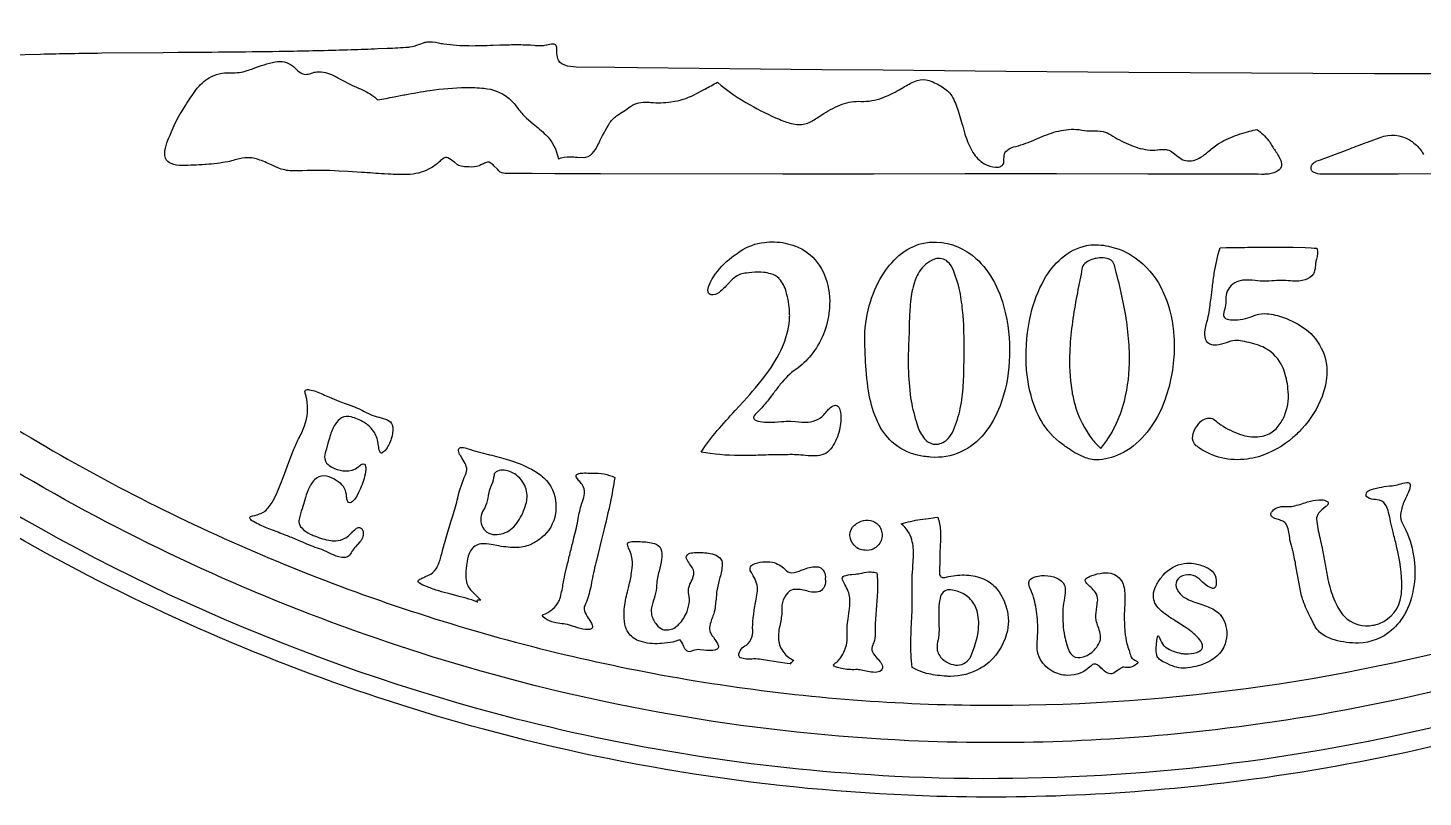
# Model space of a CAD drawing. Header units: metres. Extents: x 0.2 to 11.8, y 0.2 to 11.8.
# Drawn here: x 3.16 to 7.265, y 0.196 to 2.46 of the extents above; entities that cross this region are included whole.
import ezdxf

# ---------------------------------------------------------------- set-up
doc = ezdxf.new("R2010")
doc.units = ezdxf.units.M

msp = doc.modelspace()

# ---------------------------------------------------------------- linework, layer by layer
at = {"layer": 'Layer 1', "color": 0}
for points in [[(11.44927, 4.46999, -0.0971), (10.44344, 2.50247, -0.0402), (9.83347, 1.84359, -0.059), (8.7686, 1.07638, -0.0978), (6.65384, 0.39465, -0.0405), (5.75194, 0.3625), (5.75194, 0.3625, -0.0594), (4.44979, 0.57958, -0.0971), (2.48925, 1.59258, -0.0395), (1.84545, 2.19202, -0.0601), (1.06715, 3.27993, -0.097), (0.39794, 5.38226, -0.0386)], [(11.57739, 4.41896, -0.0927), (10.6115, 2.48336, -0.0422), (9.96654, 1.76588, -0.06), (8.8615, 0.95466, -0.0949), (6.76544, 0.24878, -0.0408), (5.83409, 0.1986), (5.83409, 0.1986, -0.0591), (4.50075, 0.39601, -0.0974), (2.46498, 1.4013, -0.0411), (1.76765, 2.03208, -0.0598), (0.95989, 3.13387, -0.0973), (0.24615, 5.28886, -0.0403)], [(0.37504, 4.84973, 0.085), (1.09177, 3.01738, 0.0488), (1.74968, 2.13395, 0.0626), (2.83666, 1.20596, 0.083), (4.59307, 0.42825, 0.0502), (5.71077, 0.25844), (5.71077, 0.25844, 0.061), (7.09344, 0.35942, 0.0883), (8.9956, 1.09734, 0.0481), (9.8648, 1.74779, 0.0623), (10.78766, 2.82955, 0.0861), (11.58365, 4.657, 0.0486)], [(7.30238, 2.32506), (7.21198, 2.32519), (7.1216, 2.32539), (6.94086, 2.32599), (6.76016, 2.32681), (6.39889, 2.32911), (6.03766, 2.33208), (5.67647, 2.33557), (5.49585, 2.33743), (5.31522, 2.33934), (5.13454, 2.34131), (4.9538, 2.34326), (4.88663, 2.34398), (4.77259, 2.34529, -0.0829), (4.73985, 2.35034, -0.0551), (4.73116, 2.35464, -0.1946), (4.71771, 2.37494, -0.0798), (4.71633, 2.39659, 0.1574), (4.71448, 2.40813, 0.2607), (4.70524, 2.41264, 0.0626), (4.68648, 2.40965), (4.68451, 2.40919, -0.085), (4.65304, 2.40805), (4.64992, 2.40835), (4.63832, 2.40929, 0.0138), (4.59372, 2.41025, 0.0068), (4.54888, 2.40921), (4.52839, 2.40849, -0.0129), (4.45856, 2.40714, -0.0356), (4.38357, 2.41245, -0.013), (4.36775, 2.41536, 0.0797), (4.33342, 2.41801, 0.0526), (4.32279, 2.41567), (4.31243, 2.41189, -0.0583), (4.28294, 2.40335), (4.28006, 2.40303, -0.0119), (4.21695, 2.39964), (4.18962, 2.39852, -0.0036), (4.11151, 2.39566), (4.09944, 2.39528, -0.0036), (3.91907, 2.39101, -0.0024), (3.60216, 2.38763), (3.55807, 2.3873), (3.37739, 2.38562, 0.0026), (3.19659, 2.38254), (3.10615, 2.38014)], [(7.38921, 2.03042), (7.19192, 2.03025), (7.09323, 2.03017), (7.07542, 2.03012), (7.0439, 2.03013), (7.0249, 2.03004, -0.0134), (6.99464, 2.03021, 0.0218), (6.98048, 2.02996, -0.0631), (6.95479, 2.03093, -0.0676), (6.94447, 2.03454, -0.2746), (6.93511, 2.04765, -0.2386), (6.94305, 2.06333, -0.0873), (6.95337, 2.06902, 0.0061), (7.00392, 2.08738), (7.02094, 2.09381), (7.04892, 2.10453, -0.0087), (7.10086, 2.124), (7.13891, 2.13799, -0.229), (7.22504, 2.13072, -0.0339), (7.23464, 2.12392), (7.2378, 2.12137, -0.0584), (7.25245, 2.10763), (7.25512, 2.10427, -0.0714), (7.26562, 2.08828)], [(3.02346, 1.34396, 0.0354), (3.71471, 0.96796, 0.0351), (4.45185, 0.69274, 0.0355), (5.22086, 0.52381, 0.0363), (6.00738, 0.46671), (6.00738, 0.46671, 0.0708), (7.56248, 0.68954, 0.0352)]]:
    msp.add_lwpolyline(points, format="xyb", dxfattribs=at)
for points in [[(4.07544, 2.03922, 0.0232), (3.96829, 2.04009), (3.9416, 2.03928, -0.0961), (3.90061, 2.04691, -0.0199), (3.87168, 2.05921, 0.0383), (3.83232, 2.07482, 0.0447), (3.81417, 2.07832, 0.0817), (3.78227, 2.07499), (3.76909, 2.07161, -0.0193), (3.7481, 2.06656, -0.0311), (3.68433, 2.05852), (3.68105, 2.05832, -0.0123), (3.61409, 2.05542, -0.1048), (3.58178, 2.06082, -0.1953), (3.56484, 2.07672, -0.0742), (3.56277, 2.08488, -0.0957), (3.56652, 2.11399, -0.0272), (3.57806, 2.14475), (3.58121, 2.15235, -0.0415), (3.60818, 2.20738), (3.61048, 2.21097), (3.62401, 2.23242, -0.0301), (3.65533, 2.27881, -0.088), (3.69339, 2.3137, -0.1483), (3.75479, 2.32837), (3.75758, 2.32822, 0.09), (3.80475, 2.3348, 0.0163), (3.82299, 2.34106, -0.0364), (3.88763, 2.36047, -0.2192), (3.93815, 2.349, -0.044), (3.94863, 2.33975, 0.1125), (3.96851, 2.32534, 0.0689), (3.97622, 2.32361, 0.0923), (3.9923, 2.32657), (3.99443, 2.32725, -0.0628), (4.01054, 2.33103, -0.1271), (4.05877, 2.32062, -0.0213), (4.07169, 2.31378, 0.0333), (4.13245, 2.2834, -0.0687), (4.17738, 2.25857, -0.0292), (4.18902, 2.24837, 0.0042), (4.23736, 2.25746), (4.26632, 2.26301), (4.26922, 2.26355, -0.0115), (4.34277, 2.27612, -0.0326), (4.44866, 2.28504, -0.0274), (4.50174, 2.28268, -0.1429), (4.57226, 2.25548, -0.0623), (4.59592, 2.23068), (4.60171, 2.22323, 0.0419), (4.62496, 2.19629), (4.62681, 2.19464), (4.64686, 2.17788, -0.0243), (4.68344, 2.1458, -0.1566), (4.72063, 2.07536, -0.0982), (4.75526, 2.08094, -0.0159), (4.77693, 2.07993), (4.79397, 2.07903, 0.2174), (4.82058, 2.09061, 0.0761), (4.83717, 2.11589), (4.83928, 2.12022, -0.0304), (4.87259, 2.18152, -0.0991), (4.89497, 2.20347), (4.90815, 2.2122, 0.0232), (4.92779, 2.22566, -0.1718), (4.97652, 2.24215, -0.0318), (4.99292, 2.24121, 0.0676), (5.05172, 2.24305), (5.06219, 2.2447, 0.0924), (5.12746, 2.2674, -0.0115), (5.15153, 2.28034, 0.0194), (5.18853, 2.30088, 0.0553), (5.28494, 2.23358, 0.0283), (5.37082, 2.19147, 0.0113), (5.39235, 2.18322, 0.0916), (5.43212, 2.17579, 0.0746), (5.45007, 2.17885, 0.062), (5.48083, 2.19497), (5.48837, 2.19994), (5.50203, 2.2088, -0.0539), (5.55562, 2.23557, -0.098), (5.61149, 2.24416, 0.0997), (5.67354, 2.25459, 0.0418), (5.72324, 2.27823), (5.73506, 2.28514, -0.0406), (5.771, 2.30392), (5.77594, 2.30572, -0.156), (5.81118, 2.30549, -0.0503), (5.83249, 2.29657, -0.0601), (5.86512, 2.27519, -0.0707), (5.87789, 2.26033, -0.06), (5.89732, 2.21603), (5.90033, 2.20648), (5.90811, 2.17896, 0.0088), (5.91704, 2.14769, 0.0555), (5.93688, 2.09981), (5.94041, 2.09407, 0.1148), (5.97388, 2.06043, 0.031), (5.98266, 2.05592, 0.1315), (6.01526, 2.05097, 0.191), (6.02886, 2.05781, 0.1722), (6.03181, 2.06734), (6.03179, 2.06953, -0.0636), (6.03319, 2.08938, -0.129), (6.03688, 2.09647, -0.144), (6.05942, 2.10993, 0.0471), (6.11727, 2.12927, -0.0272), (6.17169, 2.15085, -0.0653), (6.22913, 2.16207, -0.0504), (6.26071, 2.15979), (6.26115, 2.15972, 0.0402), (6.28982, 2.15725, -0.059), (6.32329, 2.15524, -0.0956), (6.34607, 2.14576, 0.0469), (6.39827, 2.11807, 0.0639), (6.4544, 2.10111, 0.0631), (6.48272, 2.10164), (6.48322, 2.1017, -0.0609), (6.50951, 2.10236), (6.51208, 2.10193, -0.1084), (6.52964, 2.09297), (6.53868, 2.08585, 0.0569), (6.55804, 2.07232, 0.0734), (6.56586, 2.0698, 0.1849), (6.61102, 2.07974), (6.61735, 2.08406, 0.0151), (6.63541, 2.0986, -0.0439), (6.66599, 2.12137, -0.0494), (6.72018, 2.14607, -0.0166), (6.74808, 2.15471), (6.75449, 2.15643, -0.0245), (6.77565, 2.16147, -0.0793), (6.8101, 2.12924, -0.0319), (6.81918, 2.11536, 0.0175), (6.8273, 2.10285, -0.042), (6.84454, 2.07411, -0.125), (6.8487, 2.05581, -0.07), (6.84765, 2.0513, -0.1888), (6.83297, 2.03669, -0.0958), (6.80267, 2.02963, -0.023), (6.79027, 2.02941, 0.0076), (6.74859, 2.02974), (6.72312, 2.02978), (6.68042, 2.02994), (6.65598, 2.02999), (6.58884, 2.03015), (6.45458, 2.03038), (6.18611, 2.03054), (5.91768, 2.03044), (5.64929, 2.03027), (5.38094, 2.03017), (4.84437, 2.03085), (4.77731, 2.03107), (4.71025, 2.03134), (4.6432, 2.03163), (4.60966, 2.03179), (4.59564, 2.03189), (4.57612, 2.03196), (4.57351, 2.03192, -0.0817), (4.5551, 2.0336, -0.1282), (4.54545, 2.03969), (4.5413, 2.04416), (4.53105, 2.05486, 0.0458), (4.52047, 2.06365, 0.2279), (4.50917, 2.0645, 0.0435), (4.49724, 2.05931, -0.0273), (4.4874, 2.05479, -0.1063), (4.4574, 2.05123), (4.45542, 2.05134), (4.44961, 2.05153, -0.0935), (4.4303, 2.05439, -0.0582), (4.42416, 2.05776), (4.41471, 2.06485, 0.0548), (4.39516, 2.07788, 0.2536), (4.38336, 2.07659, 0.0539), (4.37158, 2.06711), (4.36751, 2.0634, -0.0629), (4.33903, 2.04441, -0.0604), (4.30892, 2.03327, -0.0501), (4.27686, 2.02863, -0.025), (4.22026, 2.03005), (4.20867, 2.03071, -0.0048), (4.14172, 2.03516), (4.10265, 2.0376), (4.07544, 2.03922)], [(5.50736, 1.20808, -0.1046), (5.483, 1.2012, -0.0572), (5.44669, 1.20211, 0.0343), (5.39668, 1.20422), (5.38494, 1.2042, 0.0097), (5.32297, 1.20288, -0.008), (5.26703, 1.20156, -0.0428), (5.15356, 1.20975), (5.14119, 1.21196, -0.0388), (5.18822, 1.27513, -0.0094), (5.24077, 1.33383), (5.26601, 1.36147, 0.0252), (5.33313, 1.44217, 0.0548), (5.38004, 1.52152), (5.3832, 1.52902, 0.0891), (5.40116, 1.61068, 0.0179), (5.40102, 1.62359, 0.0646), (5.39117, 1.68349, 0.1029), (5.3704, 1.72216), (5.37001, 1.7226, 0.1452), (5.34544, 1.73676, 0.03), (5.32504, 1.7408, 0.0638), (5.2898, 1.74059), (5.28134, 1.73965), (5.27384, 1.73881, 0.1349), (5.24058, 1.72707, 0.0446), (5.23097, 1.71875), (5.22036, 1.70755, -0.0367), (5.19461, 1.68245), (5.19241, 1.68078, -0.2055), (5.16988, 1.67506, -0.303), (5.16112, 1.68273), (5.16098, 1.68348, -0.1267), (5.16425, 1.70344, -0.0479), (5.17692, 1.72757, -0.0912), (5.23099, 1.78528, -0.0111), (5.25175, 1.80026), (5.25565, 1.80299, -0.1211), (5.32695, 1.82916, -0.0403), (5.35602, 1.83034, -0.0834), (5.41804, 1.81845, -0.068), (5.45395, 1.79856, -0.1335), (5.50269, 1.73547), (5.50705, 1.72443, -0.105), (5.5182, 1.6347), (5.51768, 1.62867, -0.1459), (5.46391, 1.49635, -0.0708), (5.41967, 1.45534, 0.0718), (5.37372, 1.41164, 0.011), (5.35256, 1.38418), (5.33889, 1.36611, -0.0108), (5.32545, 1.34977), (5.31901, 1.34211, -0.031), (5.30883, 1.33184, 0.0603), (5.2969, 1.31901, 0.2472), (5.29543, 1.3106, 0.1973), (5.30278, 1.30459, 0.0723), (5.32684, 1.3001), (5.33766, 1.29951, 0.0345), (5.37761, 1.30146, -0.0381), (5.40445, 1.30285), (5.41792, 1.30177, 0.041), (5.45612, 1.30045), (5.46285, 1.30123, 0.092), (5.49167, 1.31249, 0.0761), (5.50508, 1.32533), (5.50799, 1.32879, -0.0296), (5.5186, 1.34059, -0.1235), (5.53269, 1.34941, -0.3509), (5.54561, 1.34398, -0.1032), (5.55064, 1.32886, -0.095), (5.54761, 1.27661, -0.0931), (5.52594, 1.22632, -0.1034), (5.50736, 1.20808)], [(5.777, 1.20318, -0.127), (5.70315, 1.24114, -0.1012), (5.65931, 1.30217, -0.0614), (5.63536, 1.37982, -0.0339), (5.62454, 1.47785, -0.0049), (5.62256, 1.52746), (5.62219, 1.5384, -0.0741), (5.63539, 1.64246, -0.071), (5.67259, 1.7297, -0.075), (5.72267, 1.79004, -0.1209), (5.79053, 1.82606, -0.0716), (5.83335, 1.82999, -0.1766), (5.9492, 1.78214, -0.0874), (6.00363, 1.71102), (6.00455, 1.70929, -0.0655), (6.03646, 1.61907, -0.0687), (6.04742, 1.47842, -0.0761), (6.02025, 1.34808, -0.081), (5.97355, 1.26602, -0.1138), (5.90505, 1.21227, -0.1273), (5.81573, 1.19705, -0.0411), (5.777, 1.20318)], [(6.3119, 1.18915, -0.1087), (6.27176, 1.19535, -0.0611), (6.22317, 1.22111, -0.0178), (6.1943, 1.2423, -0.1103), (6.13524, 1.31513, -0.023), (6.12418, 1.33944, -0.0699), (6.09913, 1.44581, -0.0139), (6.09706, 1.47397, -0.0696), (6.11079, 1.61715, -0.0708), (6.15014, 1.71939, -0.0851), (6.20131, 1.7831, -0.1319), (6.27486, 1.8197), (6.2802, 1.82063, -0.0896), (6.33897, 1.81794, -0.0992), (6.41821, 1.78387, -0.1183), (6.49309, 1.69703, -0.0243), (6.50513, 1.67126, -0.0804), (6.53174, 1.55147, -0.0168), (6.53272, 1.52113, -0.0847), (6.50609, 1.36783, -0.0829), (6.45271, 1.27016, -0.1005), (6.38294, 1.21068, -0.1018), (6.3119, 1.18915)], [(6.7736, 1.61579, -0.1029), (6.80488, 1.61923, -0.0711), (6.85413, 1.60804, -0.0732), (6.91791, 1.5744, -0.136), (6.96986, 1.50857, -0.1269), (6.9805, 1.42951, -0.0615), (6.96771, 1.37579, -0.0975), (6.90843, 1.28041, -0.0289), (6.88207, 1.25487, -0.1064), (6.78037, 1.1984, -0.0376), (6.74697, 1.19126, -0.0922), (6.67155, 1.19512, -0.0906), (6.6066, 1.22379, -0.0219), (6.59762, 1.23073, -0.2716), (6.58702, 1.25926, -0.1108), (6.59886, 1.2876, -0.0274), (6.60683, 1.29823, -0.2566), (6.64033, 1.31161, -0.125), (6.65476, 1.30405), (6.65941, 1.30026, 0.0308), (6.67003, 1.29214, 0.063), (6.72783, 1.26371, 0.0218), (6.74113, 1.26002, 0.1078), (6.79126, 1.25839, 0.0679), (6.81237, 1.2658, 0.1126), (6.84185, 1.2922, 0.072), (6.85949, 1.325, 0.1159), (6.86738, 1.39862, 0.0612), (6.85475, 1.45437, 0.0313), (6.84746, 1.47042, 0.1636), (6.79315, 1.52139, 0.0578), (6.73965, 1.53701), (6.72219, 1.54012, 0.1045), (6.6995, 1.53802), (6.68515, 1.53372, -0.0506), (6.65718, 1.52678, -0.0821), (6.6433, 1.52744, -0.281), (6.62515, 1.54458, -0.1088), (6.62379, 1.57169, -0.0388), (6.62806, 1.5912, 0.0418), (6.63815, 1.6442), (6.63863, 1.64798), (6.64104, 1.66607, 0.0066), (6.64513, 1.69804, -0.0107), (6.65052, 1.73854, -0.0372), (6.66744, 1.81327), (6.68525, 1.81358), (6.70314, 1.81391), (6.73901, 1.81452, -0.003), (6.81091, 1.81528), (6.84677, 1.8152), (6.8824, 1.81468), (6.91776, 1.81362), (6.9353, 1.81284), (6.94404, 1.81237), (6.9527, 1.81187, -0.1377), (6.95122, 1.78017), (6.94968, 1.77427, 0.0315), (6.94809, 1.76192, -0.0654), (6.94439, 1.74097, -0.0483), (6.94219, 1.73645, -0.1798), (6.91809, 1.71873, -0.0941), (6.88092, 1.71519), (6.87487, 1.71573, 0.0421), (6.81978, 1.71596), (6.81131, 1.71544), (6.80014, 1.71477, -0.0418), (6.77041, 1.71651, 0.048), (6.7374, 1.71814, 0.0566), (6.72318, 1.71544, 0.2568), (6.68655, 1.67864, 0.0807), (6.68426, 1.65846, -0.0693), (6.68043, 1.63091), (6.67976, 1.62818), (6.67743, 1.61811, 0.3397), (6.68349, 1.60535, 0.1293), (6.70337, 1.60076), (6.7041, 1.60076, 0.0994), (6.76366, 1.61205), (6.76811, 1.61373), (6.7736, 1.61579)], [(5.83391, 1.23489, 0.1861), (5.86748, 1.25183, 0.0931), (5.8833, 1.27647, 0.0478), (5.9033, 1.34067, 0.0328), (5.91202, 1.40814, 0.016), (5.91415, 1.47641), (5.91431, 1.50509, 0.0197), (5.91256, 1.59921), (5.9114, 1.6135, 0.0233), (5.90368, 1.67651, 0.0502), (5.88301, 1.74615, 0.1159), (5.86605, 1.77223, 0.2713), (5.82971, 1.78023, 0.0434), (5.82057, 1.7767, 0.1649), (5.77901, 1.73631, 0.031), (5.77081, 1.71836, 0.0612), (5.7578, 1.66254, 0.0136), (5.75479, 1.63073, 0.0124), (5.7528, 1.5772, -0.0074), (5.75175, 1.54174, 0.0181), (5.75003, 1.45957, 0.0287), (5.75721, 1.3719, 0.0384), (5.77334, 1.30248), (5.77752, 1.28884, 0.106), (5.79839, 1.25083, 0.1623), (5.82388, 1.23543, 0.0671), (5.83391, 1.23489)], [(6.31643, 1.22207, 0.1086), (6.38609, 1.36215, 0.0641), (6.40097, 1.49003, 0.0101), (6.40033, 1.51672, 0.0247), (6.3928, 1.5951, 0.0183), (6.37883, 1.67187, 0.015), (6.36072, 1.74527), (6.35874, 1.75315, 0.0778), (6.35289, 1.7704, 0.1093), (6.3472, 1.77645, 0.1289), (6.3236, 1.78329, 0.047), (6.30771, 1.78275, 0.1189), (6.27336, 1.77036), (6.26952, 1.76728, 0.1626), (6.2612, 1.75095), (6.25986, 1.74342), (6.2585, 1.73573, 0.0064), (6.24435, 1.66285, 0.0128), (6.2321, 1.58566, 0.022), (6.22504, 1.50662, 0.0523), (6.23102, 1.39336, 0.0271), (6.24004, 1.35306, 0.1018), (6.29367, 1.24707, 0.0303), (6.31643, 1.22207)], [(4.09157, 0.90141, -0.1022), (4.05911, 0.90905, -0.0128), (4.04358, 0.91626, 0.0388), (4.01803, 0.9271, -0.027), (3.96858, 0.94644), (3.96322, 0.94877), (3.94037, 0.95854, 0.0073), (3.90677, 0.97164, -0.005), (3.86385, 0.98826, -0.0388), (3.8238, 1.00712, -0.1047), (3.81342, 1.01582, -0.5064), (3.81507, 1.02206, -0.0784), (3.82115, 1.02418, 0.0588), (3.84817, 1.03244, 0.0664), (3.85702, 1.03819, 0.0891), (3.88094, 1.06736, 0.0306), (3.90603, 1.12463), (3.90902, 1.13242), (3.91278, 1.14217), (3.93072, 1.18968), (3.94053, 1.21587, -0.026), (3.95654, 1.25084, 0.0272), (3.97411, 1.28947, 0.132), (3.98045, 1.3682, 0.0293), (3.97749, 1.37939, -0.0816), (3.975, 1.39123, -0.2664), (3.97696, 1.39464, -0.1534), (3.9881, 1.39559, -0.0548), (4.008, 1.38988, -0.0084), (4.04713, 1.37362), (4.07485, 1.36193, 0.0232), (4.09633, 1.35405, -0.0389), (4.14422, 1.3343, -0.0088), (4.16599, 1.3232, 0.0608), (4.1912, 1.3148), (4.19316, 1.31432, -0.0541), (4.21762, 1.30658, -0.1997), (4.23205, 1.29164, -0.0608), (4.23358, 1.28486, -0.1021), (4.22905, 1.25133, -0.0921), (4.21086, 1.21676, -0.1394), (4.20081, 1.20901), (4.20061, 1.20896, -0.3659), (4.19597, 1.21162, -0.0821), (4.19214, 1.22649), (4.19096, 1.23569), (4.1906, 1.23862, 0.1243), (4.17675, 1.27323), (4.17571, 1.27475, 0.1051), (4.14798, 1.29977, 0.0696), (4.11083, 1.31534, 0.2042), (4.08309, 1.31283, 0.1243), (4.06403, 1.29358), (4.0615, 1.28941, 0.0574), (4.0471, 1.25317), (4.04288, 1.23831), (4.03813, 1.22174, 0.062), (4.03296, 1.19819, 0.2468), (4.04321, 1.17498), (4.04679, 1.17214, 0.2093), (4.11287, 1.15831), (4.11491, 1.15881, 0.1001), (4.13146, 1.16819), (4.13356, 1.16985, -0.0583), (4.1431, 1.17639, -0.2506), (4.14999, 1.17671, -0.2096), (4.15354, 1.16981), (4.15391, 1.16695, -0.077), (4.15067, 1.1404, -0.0505), (4.13306, 1.0927, -0.0798), (4.1166, 1.068, -0.1673), (4.10745, 1.06268, -0.3165), (4.10098, 1.06689, -0.0976), (4.0977, 1.08022, 0.0879), (4.09183, 1.10504, 0.1387), (4.0759, 1.12252), (4.06441, 1.1298), (4.05961, 1.13274, 0.1344), (4.03142, 1.14205, 0.211), (4.00355, 1.13056, 0.0912), (3.98454, 1.10034, 0.0404), (3.97491, 1.07122, -0.0219), (3.96672, 1.04498, 0.0415), (3.95808, 1.01494, 0.0443), (3.95743, 1.0064, 0.1824), (3.96555, 0.9885, 0.0908), (3.99087, 0.97068, 0.0199), (4.00277, 0.96537, 0.0581), (4.05117, 0.95133, 0.0445), (4.06634, 0.95042, 0.0987), (4.09275, 0.95831), (4.09561, 0.95981, 0.0681), (4.11091, 0.97292), (4.11256, 0.97462, -0.0275), (4.12459, 0.98615, -0.2077), (4.13533, 0.99014, -0.2783), (4.14485, 0.9815), (4.14506, 0.98092, -0.2661), (4.13768, 0.94859), (4.13652, 0.94733), (4.12364, 0.93301, 0.0383), (4.1137, 0.91965), (4.11349, 0.9193, -0.0822), (4.10301, 0.90555, -0.179), (4.09157, 0.90141)], [(4.49274, 0.77581, 0.0989), (4.48247, 0.77592, 0.6314), (4.48158, 0.77278), (4.4827, 0.77133), (4.48328, 0.77054, -0.5358), (4.48264, 0.7706), (4.46584, 0.77661, 0.0152), (4.43288, 0.7863), (4.40109, 0.79434, -0.012), (4.36902, 0.80318, -0.0236), (4.33536, 0.81516), (4.33299, 0.81614, -0.0459), (4.31229, 0.82613, -0.1911), (4.30789, 0.83122, -0.1521), (4.30814, 0.83274, -0.1453), (4.31561, 0.83886, -0.0196), (4.32777, 0.84442), (4.33905, 0.84943, 0.1476), (4.36103, 0.86785, 0.0291), (4.36457, 0.87419, 0.0498), (4.37629, 0.90779), (4.37834, 0.916, -0.0101), (4.38529, 0.94244), (4.39585, 0.97707), (4.40572, 1.00935), (4.41029, 1.0245, 0.0178), (4.42502, 1.07741, -0.0534), (4.44716, 1.14515, 0.1402), (4.45096, 1.16471, 0.1008), (4.44392, 1.18296), (4.43679, 1.19473), (4.43229, 1.20201, -0.1127), (4.42663, 1.21611, -0.4228), (4.43321, 1.22492, -0.1185), (4.45027, 1.22343), (4.45514, 1.22186, 0.026), (4.51533, 1.20488), (4.51803, 1.20421, -0.0166), (4.5738, 1.18925, -0.0473), (4.64144, 1.16169, -0.0621), (4.6784, 1.13581, -0.1965), (4.71343, 1.05973, -0.0526), (4.71198, 1.03093, -0.1916), (4.67033, 0.95909, -0.0525), (4.64312, 0.94154, -0.1067), (4.60024, 0.93126, -0.0518), (4.54582, 0.93551), (4.52342, 0.93955, 0.0801), (4.49226, 0.94143, 0.247), (4.46214, 0.92101, 0.0869), (4.4519, 0.89008), (4.45015, 0.87786, 0.044), (4.44839, 0.84167, 0.0935), (4.45391, 0.81934, 0.0806), (4.46615, 0.80239), (4.46814, 0.8002, 0.0144), (4.4836, 0.78471), (4.49274, 0.77581)], [(4.54059, 0.96935, 0.1626), (4.58487, 0.98749, 0.0747), (4.60242, 1.00855, 0.074), (4.62527, 1.05878, 0.0487), (4.62876, 1.07965, 0.1605), (4.6161, 1.12351, 0.0863), (4.59606, 1.14498, 0.1418), (4.56135, 1.15825, 0.1109), (4.54114, 1.15612, 0.3055), (4.53136, 1.14328, -0.0786), (4.52374, 1.11543), (4.52297, 1.11354, 0.0487), (4.51604, 1.09255), (4.51452, 1.08423, -0.0568), (4.50663, 1.05347, -0.0421), (4.5007, 1.04205, 0.242), (4.49552, 0.99536, 0.3054), (4.53385, 0.96916, 0.0309), (4.54059, 0.96935)], [(4.81678, 0.69155, -0.143), (4.8003, 0.68967, -0.0489), (4.76994, 0.69743), (4.76565, 0.69886, 0.0413), (4.74097, 0.70579), (4.73694, 0.70603, -0.0567), (4.71356, 0.70951), (4.70156, 0.71241, -0.118), (4.67601, 0.72736, -0.2208), (4.67368, 0.73208, -0.2974), (4.67596, 0.7338, 0.1127), (4.70154, 0.74779), (4.70373, 0.74972, 0.0939), (4.72236, 0.77283, 0.0405), (4.72509, 0.77975, 0.0298), (4.73426, 0.8216, -0.0167), (4.74016, 0.85107), (4.74673, 0.87865, -0.0065), (4.75682, 0.92014, 0.0054), (4.76647, 0.95949), (4.77356, 0.9888, 0.0159), (4.7793, 1.01642, -0.0323), (4.78915, 1.05881), (4.79182, 1.06691, 0.0595), (4.79776, 1.09008, 0.1806), (4.79036, 1.11641, 0.0446), (4.78111, 1.12761, -0.1157), (4.77329, 1.13893, -0.4088), (4.77709, 1.14716, -0.0982), (4.79285, 1.15022, -0.0184), (4.81219, 1.1502), (4.81969, 1.15005, -0.046), (4.85561, 1.14757, -0.0653), (4.88646, 1.13727, -0.0166), (4.87286, 1.0617, -0.0078), (4.85532, 0.98584), (4.84745, 0.95416), (4.83657, 0.90995), (4.83246, 0.89284, 0.014), (4.81942, 0.83423, -0.0326), (4.8075, 0.7825, -0.0421), (4.79813, 0.75969, 0.203), (4.79767, 0.74437, 0.0636), (4.80879, 0.72315), (4.81033, 0.72075), (4.81619, 0.71137, -0.1117), (4.82111, 0.69871, -0.3242), (4.81678, 0.69155)], [(7.20429, 1.00168, -0.0801), (7.23499, 0.9177, -0.0748), (7.23932, 0.83001, -0.0925), (7.21401, 0.74109, -0.1001), (7.17136, 0.68662, -0.1713), (7.07527, 0.64994, -0.0769), (7.00437, 0.65912, -0.0928), (6.96819, 0.67562, -0.1183), (6.94257, 0.7069), (6.9401, 0.71185), (6.9338, 0.72486, -0.0291), (6.91175, 0.77483, -0.0287), (6.9064, 0.79327, -0.0167), (6.89081, 0.8769, 0.0185), (6.88232, 0.91866, 0.0164), (6.87837, 0.9328, -0.0593), (6.87233, 0.96059, 0.0967), (6.86217, 1.00018, 0.1679), (6.85266, 1.00814, 0.031), (6.83922, 1.0131), (6.82885, 1.01673, -0.0748), (6.8207, 1.02127, -0.409), (6.81841, 1.03465, -0.1402), (6.83306, 1.04697), (6.83604, 1.04835, -0.1033), (6.85889, 1.05184), (6.86402, 1.05177, 0.0581), (6.88273, 1.0528, 0.0214), (6.9228, 1.06428), (6.92523, 1.06504, -0.0715), (6.95777, 1.07158, -0.0282), (6.96632, 1.07134, -0.1275), (6.9824, 1.06642, -0.3583), (6.98532, 1.05887, -0.1469), (6.9786, 1.0513, 0.0734), (6.95753, 1.03195, 0.184), (6.95144, 1.01399, 0.0363), (6.96068, 0.96083), (6.96314, 0.95022), (6.968, 0.9289, -0.0112), (6.97575, 0.88657, 0.0108), (6.98357, 0.84381, 0.0403), (6.99961, 0.78654, 0.0688), (7.02575, 0.73729), (7.02802, 0.73434, 0.2192), (7.09539, 0.70078, 0.1018), (7.13639, 0.70738, 0.2751), (7.20055, 0.78935, 0.0227), (7.20143, 0.79899, 0.071), (7.19054, 0.91803), (7.18652, 0.93543, 0.0121), (7.17659, 0.9759, -0.0179), (7.16936, 1.00728, 0.0112), (7.16342, 1.03411, 0.0913), (7.1537, 1.05792, 0.2258), (7.12928, 1.07182), (7.12472, 1.07214, -0.1309), (7.10237, 1.07819, -0.1671), (7.0978, 1.08344, -0.3006), (7.10225, 1.09645, -0.1114), (7.11282, 1.10191, -0.0598), (7.17395, 1.11263, 0.0467), (7.19433, 1.11719, -0.047), (7.21697, 1.12219, -0.1903), (7.22502, 1.12049, -0.1989), (7.2266, 1.11706, -0.1047), (7.22285, 1.09732, -0.02), (7.21352, 1.07561), (7.20847, 1.06449, 0.0895), (7.19871, 1.02828, 0.143), (7.20429, 1.00168)], [(5.60865, 0.92527, -0.1499), (5.59084, 0.9376, -0.1506), (5.5784, 0.96525), (5.57832, 0.96859, -0.2104), (5.59191, 0.99655, -0.057), (5.60527, 1.00601, -0.3041), (5.6577, 1.00194, -0.2149), (5.673, 0.96984), (5.67304, 0.9689, -0.2285), (5.66019, 0.93688, -0.0248), (5.65229, 0.92988, -0.175), (5.62839, 0.92249, -0.0606), (5.60865, 0.92527)], [(5.86207, 0.55216, -0.0345), (5.81039, 0.55906, -0.0828), (5.76211, 0.57827, -0.041), (5.75778, 0.65411), (5.75848, 0.68582, -0.0064), (5.76019, 0.72301, 0.0234), (5.76183, 0.7922), (5.76172, 0.79481, -0.0251), (5.76312, 0.86789), (5.76355, 0.87578), (5.76509, 0.90568, 0.0785), (5.76067, 0.95368, 0.1667), (5.7295, 1.00028, -0.0446), (5.78535, 1.01337), (5.81015, 1.01657), (5.82312, 1.01819), (5.82861, 1.01896), (5.83694, 1.02004, -0.0804), (5.84452, 0.98101, -0.0249), (5.84405, 0.93542), (5.84334, 0.91522), (5.84288, 0.89537), (5.84213, 0.85924, 0.1436), (5.84461, 0.84715, 0.2735), (5.85404, 0.84283, 0.054), (5.86832, 0.84531), (5.87587, 0.84703, -0.0685), (5.92806, 0.84947, -0.0909), (5.9778, 0.83581, -0.1206), (6.01286, 0.80627, -0.0898), (6.03957, 0.75247, -0.1375), (6.03944, 0.67693, -0.1676), (5.97727, 0.58484, -0.0312), (5.96217, 0.57514, -0.1294), (5.87329, 0.55162, -0.0184), (5.86207, 0.55216)], [(5.11052, 0.62517, -0.365), (5.09529, 0.62958, -0.0659), (5.08786, 0.644, 0.0775), (5.08139, 0.65637, 0.3701), (5.07366, 0.65803, -0.0795), (5.04159, 0.65027), (5.02372, 0.64869), (5.01877, 0.64831, -0.1028), (4.96113, 0.65512, -0.1424), (4.92896, 0.67683, -0.0606), (4.92133, 0.68927, -0.0921), (4.91429, 0.72223, -0.0319), (4.91477, 0.74939, -0.0393), (4.92381, 0.80044), (4.92472, 0.80424), (4.92774, 0.81653, 0.0336), (4.93606, 0.85733), (4.93674, 0.86325, 0.0598), (4.93791, 0.89635, 0.0657), (4.93286, 0.91661), (4.92888, 0.92607, -0.069), (4.92409, 0.93975, -0.3952), (4.92888, 0.94702, -0.085), (4.94468, 0.94874), (4.94509, 0.94874, -0.0353), (4.98877, 0.94612, -0.0646), (5.00867, 0.94059, -0.2606), (5.02435, 0.9206, -0.0841), (5.02435, 0.89702, -0.03), (5.01685, 0.8611, 0.0149), (5.01229, 0.8416, 0.0256), (5.00972, 0.82046, -0.0509), (5.00479, 0.78896), (5.0039, 0.78621), (5.00313, 0.784, 0.0505), (4.99469, 0.75334, 0.0785), (4.99503, 0.73327, 0.1254), (5.00978, 0.70419, 0.1226), (5.02814, 0.68997), (5.03118, 0.68908, 0.1989), (5.06483, 0.69648, 0.0563), (5.0754, 0.70529, 0.1064), (5.0993, 0.74287, 0.0726), (5.10642, 0.77418, 0.0662), (5.10529, 0.78775, -0.18), (5.10995, 0.828), (5.11157, 0.83137, 0.0711), (5.11903, 0.8513, 0.1644), (5.11649, 0.86802, 0.0341), (5.10698, 0.88284, -0.057), (5.09731, 0.8987, -0.2545), (5.09743, 0.90599, -0.1992), (5.11224, 0.91504, -0.0525), (5.12999, 0.91655, -0.0631), (5.17307, 0.91214, -0.1213), (5.19482, 0.90138, -0.2314), (5.20303, 0.88067, -0.0514), (5.19619, 0.84303), (5.19407, 0.83505, 0.0377), (5.1863, 0.79927), (5.18595, 0.79468, -0.0183), (5.18387, 0.77398, 0.0147), (5.18178, 0.75403, -0.0709), (5.17556, 0.73004), (5.17424, 0.72648, 0.0196), (5.16904, 0.71142, 0.0837), (5.16563, 0.69014, 0.1571), (5.17253, 0.67253, -0.0482), (5.18895, 0.64817, -0.1304), (5.19161, 0.63788, -0.2693), (5.18543, 0.63057, -0.0549), (5.18074, 0.629, -0.0557), (5.15655, 0.62827), (5.14913, 0.62898), (5.1381, 0.63034, 0.1182), (5.11717, 0.62749), (5.11052, 0.62517)], [(5.40461, 0.5882), (5.39395, 0.58968), (5.36693, 0.5936), (5.342, 0.59728), (5.31286, 0.60197, 0.066), (5.28962, 0.60285, -0.1289), (5.25678, 0.60662, -0.1868), (5.25136, 0.61261, -0.2935), (5.27427, 0.64396, 0.2708), (5.29222, 0.6946, -0.0385), (5.29531, 0.73346), (5.29702, 0.74722), (5.30156, 0.77342), (5.30673, 0.80279, 0.1616), (5.29366, 0.8478), (5.28878, 0.85704, -0.5008), (5.29325, 0.88145, -0.1314), (5.35058, 0.88802, -0.1335), (5.38743, 0.86708, 0.203), (5.40785, 0.85616, 0.047), (5.43542, 0.86431), (5.44441, 0.86744, -0.1293), (5.48568, 0.8738), (5.48801, 0.87315, -0.3622), (5.50589, 0.84), (5.50589, 0.83802, -0.307), (5.49017, 0.80133, -0.1432), (5.45145, 0.80338, 0.1002), (5.41192, 0.80707), (5.40145, 0.80321, 0.2545), (5.37852, 0.74498, -0.0446), (5.37309, 0.70534, 0.0677), (5.36816, 0.65969, 0.1301), (5.38381, 0.62199, 0.0724), (5.3975, 0.60808, 0.0832), (5.4137, 0.5992), (5.40544, 0.59179, 0.9586), (5.40461, 0.5882)], [(6.57253, 0.57686, -0.1486), (6.52102, 0.58517), (6.51, 0.59015, -0.0679), (6.49087, 0.60037, -0.1174), (6.48289, 0.61048, -0.0929), (6.47976, 0.62912, -0.0641), (6.48391, 0.66806), (6.48467, 0.67017, -0.5794), (6.48615, 0.67096, -0.0888), (6.48997, 0.66374), (6.4902, 0.66321, 0.0686), (6.50131, 0.64287, 0.0918), (6.50872, 0.63639, 0.0828), (6.55266, 0.61946, 0.0342), (6.56433, 0.61815, 0.0934), (6.59931, 0.62237, 0.0837), (6.6105, 0.62841, 0.2998), (6.61562, 0.64458, 0.1317), (6.60426, 0.664, 0.0613), (6.56205, 0.69864), (6.54053, 0.71236, -0.0292), (6.5002, 0.73975, -0.0633), (6.48137, 0.75875, -0.2016), (6.4719, 0.79805, -0.0857), (6.48133, 0.82273, -0.0525), (6.50014, 0.84954, -0.1773), (6.56179, 0.88435, -0.0883), (6.59073, 0.88371, -0.0539), (6.62563, 0.87354, -0.1395), (6.64905, 0.85522, -0.1681), (6.65619, 0.82653), (6.65594, 0.82334, -0.1656), (6.65222, 0.81316, -0.2814), (6.64285, 0.81124, -0.0957), (6.62633, 0.82047, -0.0326), (6.60607, 0.83889, 0.1563), (6.58141, 0.85027, 0.1945), (6.54922, 0.8434, 0.0441), (6.54453, 0.83932, 0.2812), (6.53867, 0.81415, 0.1418), (6.55579, 0.78893, 0.0384), (6.56254, 0.78394, 0.0528), (6.59653, 0.76892), (6.61068, 0.76412), (6.6274, 0.75842, -0.0974), (6.66247, 0.73878, -0.114), (6.67916, 0.71526, -0.1776), (6.68277, 0.64787, -0.1304), (6.6582, 0.61155, -0.0574), (6.63776, 0.5969, -0.0875), (6.58186, 0.57827), (6.57253, 0.57686)], [(5.65813, 0.5639, -0.0746), (5.63581, 0.56527), (5.62178, 0.568), (5.60718, 0.57078, 0.0522), (5.59563, 0.57169, -0.0729), (5.55384, 0.57521), (5.5415, 0.57805, -0.1073), (5.53158, 0.58201, -0.4699), (5.53142, 0.58684, -0.0549), (5.53772, 0.59252, 0.071), (5.54865, 0.60307, 0.0937), (5.568, 0.64382), (5.56925, 0.65019, 0.0472), (5.57015, 0.678, -0.0394), (5.57062, 0.70166), (5.5735, 0.72143, 0.0164), (5.5775, 0.75157, 0.0544), (5.57801, 0.78315, 0.0572), (5.57343, 0.80203, 0.0423), (5.56338, 0.82254, -0.0661), (5.55629, 0.83762, -0.1442), (5.55643, 0.84318, -0.2014), (5.56187, 0.84732, -0.0554), (5.58459, 0.85189), (5.5945, 0.85302, 0.0273), (5.61263, 0.85557), (5.61318, 0.8557, -0.088), (5.64125, 0.85896, -0.0335), (5.65756, 0.85663, -0.0437), (5.65955, 0.80404, -0.0134), (5.65596, 0.75066, 0.01), (5.65245, 0.69727, 0.0157), (5.6524, 0.68397, -0.0647), (5.6506, 0.65767, -0.0678), (5.64568, 0.64498, 0.2554), (5.64539, 0.62372, 0.0664), (5.65909, 0.60439), (5.66119, 0.60194), (5.66642, 0.59579, -0.1402), (5.67424, 0.58035, -0.3461), (5.66623, 0.5663, -0.076), (5.65813, 0.5639)], [(6.28687, 0.58215, -0.2055), (6.21919, 0.55465, -0.1226), (6.1735, 0.56726, -0.1582), (6.1352, 0.60929, -0.1048), (6.12923, 0.64016, -0.0222), (6.13046, 0.66784), (6.13073, 0.67155, 0.0465), (6.12853, 0.73546, 0.0469), (6.11618, 0.79235, 0.0264), (6.11098, 0.8057, -0.0663), (6.10482, 0.82399, -0.272), (6.10962, 0.83756, -0.128), (6.13247, 0.84715, -0.0956), (6.17003, 0.84636, -0.121), (6.19988, 0.83285, -0.2534), (6.21206, 0.80474, -0.0167), (6.20838, 0.77536, 0.0312), (6.20476, 0.74166, 0.0563), (6.21008, 0.67009, 0.0504), (6.224, 0.62513, 0.312), (6.24955, 0.60744, 0.096), (6.27099, 0.6112, 0.1514), (6.30463, 0.63812, 0.0576), (6.31374, 0.65485, 0.1507), (6.31478, 0.67839, 0.0323), (6.30887, 0.69775, -0.0404), (6.3032, 0.71692, -0.0772), (6.3036, 0.74796), (6.3049, 0.75714, 0.0114), (6.30742, 0.77651, 0.1739), (6.30094, 0.7986, 0.0629), (6.2873, 0.81393), (6.28447, 0.81644, -0.0628), (6.27233, 0.82885, -0.2919), (6.27138, 0.83712), (6.27202, 0.83811, -0.1115), (6.28309, 0.84536, -0.0538), (6.31434, 0.85485, -0.0952), (6.34637, 0.85529), (6.3511, 0.85397, -0.2357), (6.38214, 0.82289, -0.0626), (6.38658, 0.80262, -0.0373), (6.38664, 0.75554), (6.38651, 0.75296, 0.0223), (6.38574, 0.71951), (6.38607, 0.70937, 0.0205), (6.38757, 0.68264, 0.0267), (6.39354, 0.6473, 0.0314), (6.39959, 0.62758, -0.0158), (6.40488, 0.61146, 0.1865), (6.41366, 0.6015), (6.41862, 0.59869, -0.1118), (6.42549, 0.59385, -0.3821), (6.42449, 0.58973), (6.42279, 0.58826, -0.0798), (6.40243, 0.57793, -0.0863), (6.39934, 0.57762), (6.39326, 0.5778, -0.0843), (6.38467, 0.57858, 0.2031), (6.37824, 0.57717, 0.0314), (6.36822, 0.57054, -0.0619), (6.35157, 0.56043, -0.1036), (6.3455, 0.55934, -0.1604), (6.32688, 0.56778, -0.0262), (6.3167, 0.57746), (6.31516, 0.57903, 0.1331), (6.3023, 0.58769, 0.2483), (6.28915, 0.58418), (6.28687, 0.58215)], [(5.93282, 0.60859, 0.0887), (5.95668, 0.69172, 0.0996), (5.9516, 0.74692, 0.0549), (5.94326, 0.7657, 0.1279), (5.91277, 0.79436, 0.11), (5.87489, 0.80636, 0.1592), (5.85659, 0.80284, 0.1768), (5.84538, 0.78749, 0.0604), (5.84052, 0.75919), (5.84045, 0.75836, 0.0267), (5.84018, 0.70605), (5.84023, 0.70462), (5.84067, 0.68781, -0.0491), (5.83764, 0.65956, 0.0578), (5.83505, 0.63383, 0.0625), (5.83688, 0.62375, 0.1665), (5.8581, 0.59708, 0.0869), (5.88225, 0.58625, 0.2976), (5.92828, 0.60124, 0.0519), (5.93282, 0.60859)]]:
    msp.add_lwpolyline(points, format="xyb", close=True, dxfattribs=at)

doc.saveas('drawing.dxf')
